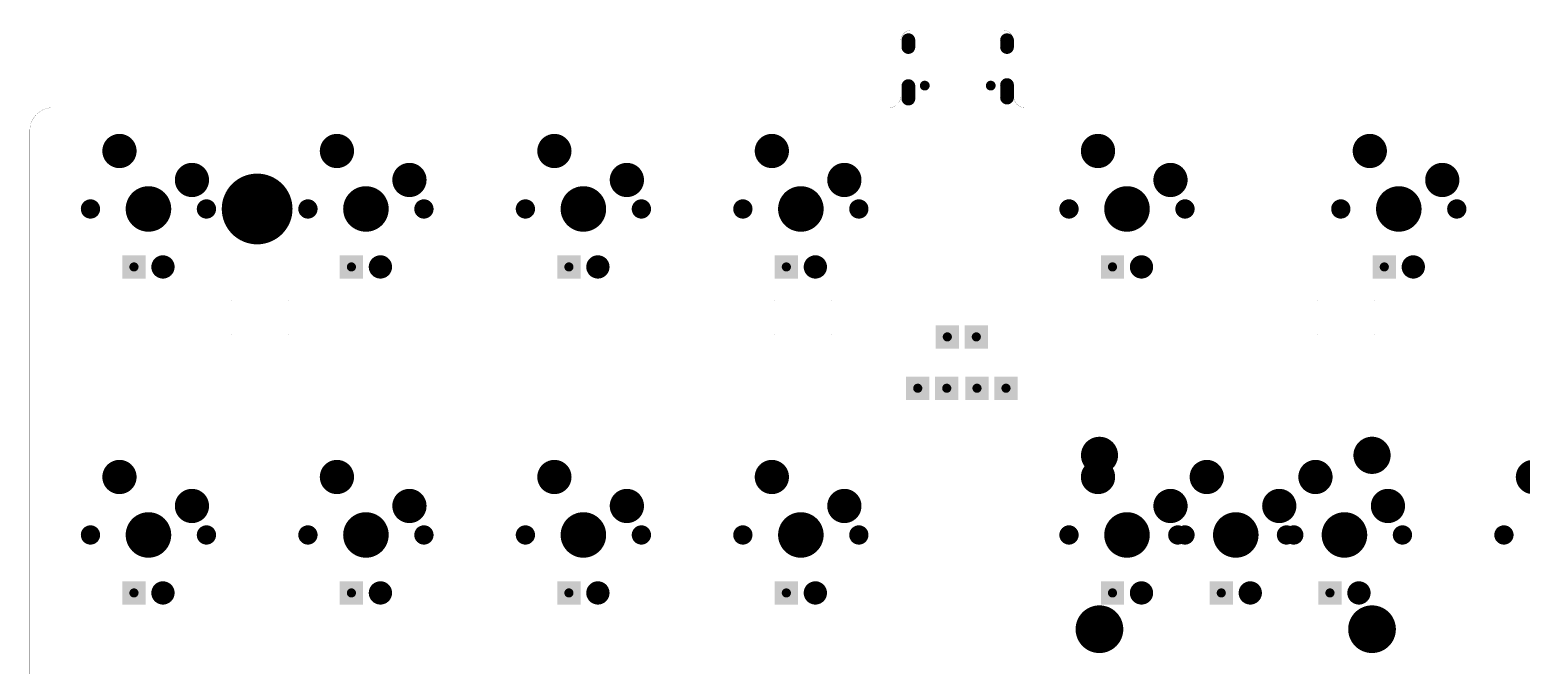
# Model space of a CAD drawing. Extents: x 1105 to 1477, y 972 to 1106.
# Drawn here: x 1105.5 to 1236.1, y 1050.2 to 1105.9 of the extents above; entities that cross this region are included whole.
import ezdxf

# ---------------------------------------------------------------- set-up
doc = ezdxf.new("R2010")
doc.units = 0
doc.layers.get('0').update_dxf_attribs({"linetype": 'CONTINUOUS'})
for name, color, linetype in [('BOTTOMSOLDER', 6, 'CONTINUOUS'), ('KEEPOUTLAYER', 6, 'CONTINUOUS'), ('PADHOLELAYER', 156, 'CONTINUOUS')]:
    doc.layers.add(name, color=color, linetype=linetype)

# ---------------------------------------------------------------- blocks, each defined once
blk = doc.blocks.new('TYPE_C_2_5')
at = {"layer": 'BOTTOMSOLDER', "const_width": 1.2}
for points in [[(-4.32, 1.85), (-4.32, 1.25)], [(4.32, 1.85), (4.32, 1.25)], [(-4.32, -2.17), (-4.32, -3.27)], [(4.32, -2.08), (4.32, -3.18)]]:
    blk.add_lwpolyline(points, dxfattribs=at)
at = {"layer": 'BOTTOMSOLDER'}
for points, const_width in [([(-4.62, 1.85, 1), (-4.02, 1.85, 1)], 0.602), ([(-4.62, 1.25, 1), (-4.02, 1.25, 1)], 0.602), ([(4.02, 1.85, 1), (4.62, 1.85, 1)], 0.602), ([(4.02, 1.25, 1), (4.62, 1.25, 1)], 0.602), ([(-4.62, -2.17, 1), (-4.02, -2.17, 1)], 0.602), ([(-3.1, -2.13, 1), (-2.67, -2.13, 1)], 0.427), ([(2.68, -2.13, 1), (3.11, -2.13, 1)], 0.427), ([(4.02, -2.08, 1), (4.62, -2.08, 1)], 0.602), ([(4.02, -3.18, 1), (4.62, -3.18, 1)], 0.602), ([(-4.62, -3.27, 1), (-4.02, -3.27, 1)], 0.602)]:
    blk.add_lwpolyline(points, format="xyb", close=True, dxfattribs=dict(at, const_width=const_width))
at = {"layer": 'PADHOLELAYER'}
for points, const_width in [([(-4.54, 1.33), (-4.54, 1.78, -1), (-4.09, 1.78), (-4.09, 1.33, -1)], 0.15), ([(4.09, 1.33), (4.09, 1.78, -1), (4.54, 1.78), (4.54, 1.33, -1)], 0.15), ([(-4.54, -3.19), (-4.54, -2.24, -1), (-4.09, -2.24), (-4.09, -3.19, -1)], 0.15), ([(-3.05, -2.13, 1), (-2.72, -2.13, 1)], 0.325), ([(2.73, -2.13, 1), (3.06, -2.13, 1)], 0.325), ([(4.09, -3.1), (4.09, -2.15, -1), (4.54, -2.15), (4.54, -3.1, -1)], 0.15)]:
    blk.add_lwpolyline(points, format="xyb", close=True, dxfattribs=dict(at, const_width=const_width))
blk = doc.blocks.new('MX1UP__8')
at = {"layer": 'BOTTOMSOLDER'}
for points, const_width in [([(-1.78, 5.08, 1), (-0.76, 5.08, 1)], 1.02), ([(-1, 0, 1), (1, 0, 1)], 1.99), ([(-5.5, 0, 1), (-4.66, 0, 1)], 0.85), ([(4.66, 0, 1), (5.5, 0, 1)], 0.85), ([(-4.56, -2.54, 1), (-3.06, -2.54, 1)], 1.5), ([(1.79, -5.08, 1), (3.29, -5.08, 1)], 1.5)]:
    blk.add_lwpolyline(points, format="xyb", close=True, dxfattribs=dict(at, const_width=const_width))
blk.add_solid([(2.29, 6.1), (0.25, 6.1), (2.29, 4.06), (0.25, 4.06)], dxfattribs=at)
at = {"layer": 'PADHOLELAYER'}
for points, const_width in [([(-1.47, 5.08, 1), (-1.07, 5.08, 1)], 0.4), ([(1.07, 5.08, 1), (1.47, 5.08, 1)], 0.4), ([(-1, 0, 1), (1, 0, 1)], 1.99), ([(-5.5, 0, 1), (-4.66, 0, 1)], 0.85), ([(4.66, 0, 1), (5.5, 0, 1)], 0.85), ([(-4.19, -2.54, 1), (-3.43, -2.54, 1)], 0.75), ([(2.16, -5.08, 1), (2.92, -5.08, 1)], 0.75)]:
    blk.add_lwpolyline(points, format="xyb", close=True, dxfattribs=dict(at, const_width=const_width))
blk = doc.blocks.new('MX1UP__12')
at = {"layer": 'BOTTOMSOLDER'}
for points, const_width in [([(-1.78, 5.08, 1), (-0.76, 5.08, 1)], 1.02), ([(-1, 0, 1), (1, 0, 1)], 1.99), ([(-5.5, 0, 1), (-4.66, 0, 1)], 0.85), ([(4.66, 0, 1), (5.5, 0, 1)], 0.85), ([(-4.56, -2.54, 1), (-3.06, -2.54, 1)], 1.5), ([(1.79, -5.08, 1), (3.29, -5.08, 1)], 1.5)]:
    blk.add_lwpolyline(points, format="xyb", close=True, dxfattribs=dict(at, const_width=const_width))
blk.add_solid([(2.29, 6.1), (0.25, 6.1), (2.29, 4.06), (0.25, 4.06)], dxfattribs=at)
at = {"layer": 'PADHOLELAYER'}
for points, const_width in [([(-1.47, 5.08, 1), (-1.07, 5.08, 1)], 0.4), ([(1.07, 5.08, 1), (1.47, 5.08, 1)], 0.4), ([(-1, 0, 1), (1, 0, 1)], 1.99), ([(-5.5, 0, 1), (-4.66, 0, 1)], 0.85), ([(4.66, 0, 1), (5.5, 0, 1)], 0.85), ([(-4.19, -2.54, 1), (-3.43, -2.54, 1)], 0.75), ([(2.16, -5.08, 1), (2.92, -5.08, 1)], 0.75)]:
    blk.add_lwpolyline(points, format="xyb", close=True, dxfattribs=dict(at, const_width=const_width))
blk = doc.blocks.new('MX1UP__14')
at = {"layer": 'BOTTOMSOLDER'}
for points, const_width in [([(-1.78, 5.08, 1), (-0.76, 5.08, 1)], 1.02), ([(-1, 0, 1), (1, 0, 1)], 1.99), ([(-5.5, 0, 1), (-4.66, 0, 1)], 0.85), ([(4.66, 0, 1), (5.5, 0, 1)], 0.85), ([(-4.56, -2.54, 1), (-3.06, -2.54, 1)], 1.5), ([(1.79, -5.08, 1), (3.29, -5.08, 1)], 1.5)]:
    blk.add_lwpolyline(points, format="xyb", close=True, dxfattribs=dict(at, const_width=const_width))
blk.add_solid([(2.29, 6.1), (0.25, 6.1), (2.29, 4.06), (0.25, 4.06)], dxfattribs=at)
at = {"layer": 'PADHOLELAYER'}
for points, const_width in [([(-1.47, 5.08, 1), (-1.07, 5.08, 1)], 0.4), ([(1.07, 5.08, 1), (1.47, 5.08, 1)], 0.4), ([(-1, 0, 1), (1, 0, 1)], 1.99), ([(-5.5, 0, 1), (-4.66, 0, 1)], 0.85), ([(4.66, 0, 1), (5.5, 0, 1)], 0.85), ([(-4.19, -2.54, 1), (-3.43, -2.54, 1)], 0.75), ([(2.16, -5.08, 1), (2.92, -5.08, 1)], 0.75)]:
    blk.add_lwpolyline(points, format="xyb", close=True, dxfattribs=dict(at, const_width=const_width))
blk = doc.blocks.new('____28')
at = {"layer": 'BOTTOMSOLDER'}
for points in [[(-0.25, 0.94), (-2.29, 0.94), (-0.25, -1.09), (-2.29, -1.09)], [(2.29, 0.94), (0.25, 0.94), (2.29, -1.09), (0.25, -1.09)]]:
    blk.add_solid(points, dxfattribs=at)
at = {"layer": 'PADHOLELAYER', "const_width": 0.4}
for points in [[(-1.47, -0.08, 1), (-1.07, -0.08, 1)], [(1.07, -0.08, 1), (1.47, -0.08, 1)]]:
    blk.add_lwpolyline(points, format="xyb", close=True, dxfattribs=at)
blk = doc.blocks.new('____29')
at = {"layer": 'BOTTOMSOLDER'}
for points in [[(-0.25, 0.94), (-2.29, 0.94), (-0.25, -1.09), (-2.29, -1.09)], [(2.29, 0.94), (0.25, 0.94), (2.29, -1.09), (0.25, -1.09)]]:
    blk.add_solid(points, dxfattribs=at)
at = {"layer": 'PADHOLELAYER', "const_width": 0.4}
for points in [[(-1.47, -0.08, 1), (-1.07, -0.08, 1)], [(1.07, -0.08, 1), (1.47, -0.08, 1)]]:
    blk.add_lwpolyline(points, format="xyb", close=True, dxfattribs=at)
blk = doc.blocks.new('____30')
at = {"layer": 'BOTTOMSOLDER'}
for points in [[(-0.25, 0.94), (-2.29, 0.94), (-0.25, -1.09), (-2.29, -1.09)], [(2.29, 0.94), (0.25, 0.94), (2.29, -1.09), (0.25, -1.09)]]:
    blk.add_solid(points, dxfattribs=at)
at = {"layer": 'PADHOLELAYER', "const_width": 0.4}
for points in [[(-1.47, -0.08, 1), (-1.07, -0.08, 1)], [(1.07, -0.08, 1), (1.47, -0.08, 1)]]:
    blk.add_lwpolyline(points, format="xyb", close=True, dxfattribs=at)
blk = doc.blocks.new('MX1UP__138')
at = {"layer": 'BOTTOMSOLDER'}
for points, const_width in [([(-1.78, 5.08, 1), (-0.76, 5.08, 1)], 1.02), ([(-1, 0, 1), (1, 0, 1)], 1.99), ([(-5.5, 0, 1), (-4.66, 0, 1)], 0.85), ([(4.66, 0, 1), (5.5, 0, 1)], 0.85), ([(-4.56, -2.54, 1), (-3.06, -2.54, 1)], 1.5), ([(1.79, -5.08, 1), (3.29, -5.08, 1)], 1.5)]:
    blk.add_lwpolyline(points, format="xyb", close=True, dxfattribs=dict(at, const_width=const_width))
blk.add_solid([(2.29, 6.1), (0.25, 6.1), (2.29, 4.06), (0.25, 4.06)], dxfattribs=at)
at = {"layer": 'PADHOLELAYER'}
for points, const_width in [([(-1.47, 5.08, 1), (-1.07, 5.08, 1)], 0.4), ([(1.07, 5.08, 1), (1.47, 5.08, 1)], 0.4), ([(-1, 0, 1), (1, 0, 1)], 1.99), ([(-5.5, 0, 1), (-4.66, 0, 1)], 0.85), ([(4.66, 0, 1), (5.5, 0, 1)], 0.85), ([(-4.19, -2.54, 1), (-3.43, -2.54, 1)], 0.75), ([(2.16, -5.08, 1), (2.92, -5.08, 1)], 0.75)]:
    blk.add_lwpolyline(points, format="xyb", close=True, dxfattribs=dict(at, const_width=const_width))
blk = doc.blocks.new('MX1UP__158')
at = {"layer": 'BOTTOMSOLDER'}
for points, const_width in [([(-1.78, 5.08, 1), (-0.76, 5.08, 1)], 1.02), ([(-1, 0, 1), (1, 0, 1)], 1.99), ([(-5.5, 0, 1), (-4.66, 0, 1)], 0.85), ([(4.66, 0, 1), (5.5, 0, 1)], 0.85), ([(-4.56, -2.54, 1), (-3.06, -2.54, 1)], 1.5), ([(1.79, -5.08, 1), (3.29, -5.08, 1)], 1.5)]:
    blk.add_lwpolyline(points, format="xyb", close=True, dxfattribs=dict(at, const_width=const_width))
blk.add_solid([(2.29, 6.1), (0.25, 6.1), (2.29, 4.06), (0.25, 4.06)], dxfattribs=at)
at = {"layer": 'PADHOLELAYER'}
for points, const_width in [([(-1.47, 5.08, 1), (-1.07, 5.08, 1)], 0.4), ([(1.07, 5.08, 1), (1.47, 5.08, 1)], 0.4), ([(-1, 0, 1), (1, 0, 1)], 1.99), ([(-5.5, 0, 1), (-4.66, 0, 1)], 0.85), ([(4.66, 0, 1), (5.5, 0, 1)], 0.85), ([(-4.19, -2.54, 1), (-3.43, -2.54, 1)], 0.75), ([(2.16, -5.08, 1), (2.92, -5.08, 1)], 0.75)]:
    blk.add_lwpolyline(points, format="xyb", close=True, dxfattribs=dict(at, const_width=const_width))
blk = doc.blocks.new('MX1UP__169')
at = {"layer": 'BOTTOMSOLDER'}
for points, const_width in [([(-1.78, 5.08, 1), (-0.76, 5.08, 1)], 1.02), ([(-1, 0, 1), (1, 0, 1)], 1.99), ([(-5.5, 0, 1), (-4.66, 0, 1)], 0.85), ([(4.66, 0, 1), (5.5, 0, 1)], 0.85), ([(-4.56, -2.54, 1), (-3.06, -2.54, 1)], 1.5), ([(1.79, -5.08, 1), (3.29, -5.08, 1)], 1.5)]:
    blk.add_lwpolyline(points, format="xyb", close=True, dxfattribs=dict(at, const_width=const_width))
blk.add_solid([(2.29, 6.1), (0.25, 6.1), (2.29, 4.06), (0.25, 4.06)], dxfattribs=at)
at = {"layer": 'PADHOLELAYER'}
for points, const_width in [([(-1.47, 5.08, 1), (-1.07, 5.08, 1)], 0.4), ([(1.07, 5.08, 1), (1.47, 5.08, 1)], 0.4), ([(-1, 0, 1), (1, 0, 1)], 1.99), ([(-5.5, 0, 1), (-4.66, 0, 1)], 0.85), ([(4.66, 0, 1), (5.5, 0, 1)], 0.85), ([(-4.19, -2.54, 1), (-3.43, -2.54, 1)], 0.75), ([(2.16, -5.08, 1), (2.92, -5.08, 1)], 0.75)]:
    blk.add_lwpolyline(points, format="xyb", close=True, dxfattribs=dict(at, const_width=const_width))
blk = doc.blocks.new('MX1UP__187')
at = {"layer": 'BOTTOMSOLDER'}
for points, const_width in [([(-1.78, 5.08, 1), (-0.76, 5.08, 1)], 1.02), ([(-1, 0, 1), (1, 0, 1)], 1.99), ([(-5.5, 0, 1), (-4.66, 0, 1)], 0.85), ([(4.66, 0, 1), (5.5, 0, 1)], 0.85), ([(-4.56, -2.54, 1), (-3.06, -2.54, 1)], 1.5), ([(1.79, -5.08, 1), (3.29, -5.08, 1)], 1.5)]:
    blk.add_lwpolyline(points, format="xyb", close=True, dxfattribs=dict(at, const_width=const_width))
blk.add_solid([(2.29, 6.1), (0.25, 6.1), (2.29, 4.06), (0.25, 4.06)], dxfattribs=at)
at = {"layer": 'PADHOLELAYER'}
for points, const_width in [([(-1.47, 5.08, 1), (-1.07, 5.08, 1)], 0.4), ([(1.07, 5.08, 1), (1.47, 5.08, 1)], 0.4), ([(-1, 0, 1), (1, 0, 1)], 1.99), ([(-5.5, 0, 1), (-4.66, 0, 1)], 0.85), ([(4.66, 0, 1), (5.5, 0, 1)], 0.85), ([(-4.19, -2.54, 1), (-3.43, -2.54, 1)], 0.75), ([(2.16, -5.08, 1), (2.92, -5.08, 1)], 0.75)]:
    blk.add_lwpolyline(points, format="xyb", close=True, dxfattribs=dict(at, const_width=const_width))
blk = doc.blocks.new('MX1UP__214')
at = {"layer": 'BOTTOMSOLDER'}
for points, const_width in [([(-1.78, 5.08, 1), (-0.76, 5.08, 1)], 1.02), ([(-1, 0, 1), (1, 0, 1)], 1.99), ([(-5.5, 0, 1), (-4.66, 0, 1)], 0.85), ([(4.66, 0, 1), (5.5, 0, 1)], 0.85), ([(-4.56, -2.54, 1), (-3.06, -2.54, 1)], 1.5), ([(1.79, -5.08, 1), (3.29, -5.08, 1)], 1.5)]:
    blk.add_lwpolyline(points, format="xyb", close=True, dxfattribs=dict(at, const_width=const_width))
blk.add_solid([(2.29, 6.1), (0.25, 6.1), (2.29, 4.06), (0.25, 4.06)], dxfattribs=at)
at = {"layer": 'PADHOLELAYER'}
for points, const_width in [([(-1.47, 5.08, 1), (-1.07, 5.08, 1)], 0.4), ([(1.07, 5.08, 1), (1.47, 5.08, 1)], 0.4), ([(-1, 0, 1), (1, 0, 1)], 1.99), ([(-5.5, 0, 1), (-4.66, 0, 1)], 0.85), ([(4.66, 0, 1), (5.5, 0, 1)], 0.85), ([(-4.19, -2.54, 1), (-3.43, -2.54, 1)], 0.75), ([(2.16, -5.08, 1), (2.92, -5.08, 1)], 0.75)]:
    blk.add_lwpolyline(points, format="xyb", close=True, dxfattribs=dict(at, const_width=const_width))
blk = doc.blocks.new('MX1UP__216')
at = {"layer": 'BOTTOMSOLDER'}
for points, const_width in [([(-1.78, 5.08, 1), (-0.76, 5.08, 1)], 1.02), ([(-1, 0, 1), (1, 0, 1)], 1.99), ([(-5.5, 0, 1), (-4.66, 0, 1)], 0.85), ([(4.66, 0, 1), (5.5, 0, 1)], 0.85), ([(-4.56, -2.54, 1), (-3.06, -2.54, 1)], 1.5), ([(1.79, -5.08, 1), (3.29, -5.08, 1)], 1.5)]:
    blk.add_lwpolyline(points, format="xyb", close=True, dxfattribs=dict(at, const_width=const_width))
blk.add_solid([(2.29, 6.1), (0.25, 6.1), (2.29, 4.06), (0.25, 4.06)], dxfattribs=at)
at = {"layer": 'PADHOLELAYER'}
for points, const_width in [([(-1.47, 5.08, 1), (-1.07, 5.08, 1)], 0.4), ([(1.07, 5.08, 1), (1.47, 5.08, 1)], 0.4), ([(-1, 0, 1), (1, 0, 1)], 1.99), ([(-5.5, 0, 1), (-4.66, 0, 1)], 0.85), ([(4.66, 0, 1), (5.5, 0, 1)], 0.85), ([(-4.19, -2.54, 1), (-3.43, -2.54, 1)], 0.75), ([(2.16, -5.08, 1), (2.92, -5.08, 1)], 0.75)]:
    blk.add_lwpolyline(points, format="xyb", close=True, dxfattribs=dict(at, const_width=const_width))
blk = doc.blocks.new('MX1UP__218')
at = {"layer": 'BOTTOMSOLDER'}
for points, const_width in [([(-1.78, 5.08, 1), (-0.76, 5.08, 1)], 1.02), ([(-1, 0, 1), (1, 0, 1)], 1.99), ([(-5.5, 0, 1), (-4.66, 0, 1)], 0.85), ([(4.66, 0, 1), (5.5, 0, 1)], 0.85), ([(-4.56, -2.54, 1), (-3.06, -2.54, 1)], 1.5), ([(1.79, -5.08, 1), (3.29, -5.08, 1)], 1.5)]:
    blk.add_lwpolyline(points, format="xyb", close=True, dxfattribs=dict(at, const_width=const_width))
blk.add_solid([(2.29, 6.1), (0.25, 6.1), (2.29, 4.06), (0.25, 4.06)], dxfattribs=at)
at = {"layer": 'PADHOLELAYER'}
for points, const_width in [([(-1.47, 5.08, 1), (-1.07, 5.08, 1)], 0.4), ([(1.07, 5.08, 1), (1.47, 5.08, 1)], 0.4), ([(-1, 0, 1), (1, 0, 1)], 1.99), ([(-5.5, 0, 1), (-4.66, 0, 1)], 0.85), ([(4.66, 0, 1), (5.5, 0, 1)], 0.85), ([(-4.19, -2.54, 1), (-3.43, -2.54, 1)], 0.75), ([(2.16, -5.08, 1), (2.92, -5.08, 1)], 0.75)]:
    blk.add_lwpolyline(points, format="xyb", close=True, dxfattribs=dict(at, const_width=const_width))
blk = doc.blocks.new('MX1UP__220')
at = {"layer": 'BOTTOMSOLDER'}
for points, const_width in [([(-1.78, 5.08, 1), (-0.76, 5.08, 1)], 1.02), ([(-1, 0, 1), (1, 0, 1)], 1.99), ([(-5.5, 0, 1), (-4.66, 0, 1)], 0.85), ([(4.66, 0, 1), (5.5, 0, 1)], 0.85), ([(-4.56, -2.54, 1), (-3.06, -2.54, 1)], 1.5), ([(1.79, -5.08, 1), (3.29, -5.08, 1)], 1.5)]:
    blk.add_lwpolyline(points, format="xyb", close=True, dxfattribs=dict(at, const_width=const_width))
blk.add_solid([(2.29, 6.1), (0.25, 6.1), (2.29, 4.06), (0.25, 4.06)], dxfattribs=at)
at = {"layer": 'PADHOLELAYER'}
for points, const_width in [([(-1.47, 5.08, 1), (-1.07, 5.08, 1)], 0.4), ([(1.07, 5.08, 1), (1.47, 5.08, 1)], 0.4), ([(-1, 0, 1), (1, 0, 1)], 1.99), ([(-5.5, 0, 1), (-4.66, 0, 1)], 0.85), ([(4.66, 0, 1), (5.5, 0, 1)], 0.85), ([(-4.19, -2.54, 1), (-3.43, -2.54, 1)], 0.75), ([(2.16, -5.08, 1), (2.92, -5.08, 1)], 0.75)]:
    blk.add_lwpolyline(points, format="xyb", close=True, dxfattribs=dict(at, const_width=const_width))
blk = doc.blocks.new('MX1UP__221')
at = {"layer": 'BOTTOMSOLDER'}
for points, const_width in [([(-1.78, 5.08, 1), (-0.76, 5.08, 1)], 1.02), ([(-1, 0, 1), (1, 0, 1)], 1.99), ([(-5.5, 0, 1), (-4.66, 0, 1)], 0.85), ([(4.66, 0, 1), (5.5, 0, 1)], 0.85), ([(-4.56, -2.54, 1), (-3.06, -2.54, 1)], 1.5), ([(1.79, -5.08, 1), (3.29, -5.08, 1)], 1.5)]:
    blk.add_lwpolyline(points, format="xyb", close=True, dxfattribs=dict(at, const_width=const_width))
blk.add_solid([(2.29, 6.1), (0.25, 6.1), (2.29, 4.06), (0.25, 4.06)], dxfattribs=at)
at = {"layer": 'PADHOLELAYER'}
for points, const_width in [([(-1.47, 5.08, 1), (-1.07, 5.08, 1)], 0.4), ([(1.07, 5.08, 1), (1.47, 5.08, 1)], 0.4), ([(-1, 0, 1), (1, 0, 1)], 1.99), ([(-5.5, 0, 1), (-4.66, 0, 1)], 0.85), ([(4.66, 0, 1), (5.5, 0, 1)], 0.85), ([(-4.19, -2.54, 1), (-3.43, -2.54, 1)], 0.75), ([(2.16, -5.08, 1), (2.92, -5.08, 1)], 0.75)]:
    blk.add_lwpolyline(points, format="xyb", close=True, dxfattribs=dict(at, const_width=const_width))
blk = doc.blocks.new('MX1UP__222')
at = {"layer": 'BOTTOMSOLDER'}
for points, const_width in [([(-1.78, 5.08, 1), (-0.76, 5.08, 1)], 1.02), ([(-1, 0, 1), (1, 0, 1)], 1.99), ([(-5.5, 0, 1), (-4.66, 0, 1)], 0.85), ([(4.66, 0, 1), (5.5, 0, 1)], 0.85), ([(-4.56, -2.54, 1), (-3.06, -2.54, 1)], 1.5), ([(1.79, -5.08, 1), (3.29, -5.08, 1)], 1.5)]:
    blk.add_lwpolyline(points, format="xyb", close=True, dxfattribs=dict(at, const_width=const_width))
blk.add_solid([(2.29, 6.1), (0.25, 6.1), (2.29, 4.06), (0.25, 4.06)], dxfattribs=at)
at = {"layer": 'PADHOLELAYER'}
for points, const_width in [([(-1.47, 5.08, 1), (-1.07, 5.08, 1)], 0.4), ([(1.07, 5.08, 1), (1.47, 5.08, 1)], 0.4), ([(-1, 0, 1), (1, 0, 1)], 1.99), ([(-5.5, 0, 1), (-4.66, 0, 1)], 0.85), ([(4.66, 0, 1), (5.5, 0, 1)], 0.85), ([(-4.19, -2.54, 1), (-3.43, -2.54, 1)], 0.75), ([(2.16, -5.08, 1), (2.92, -5.08, 1)], 0.75)]:
    blk.add_lwpolyline(points, format="xyb", close=True, dxfattribs=dict(at, const_width=const_width))
blk = doc.blocks.new('RGB_WS2812B_229')
at = {"layer": 'PADHOLELAYER'}
for points in [[(-2.5, 1.52), (-2.5, 1.52), (-2.5, 1.52), (-2.5, 1.52)], [(2.5, 1.52), (2.5, 1.52), (2.5, 1.52), (2.5, 1.52)], [(-2.5, -1.52), (-2.5, -1.52), (-2.5, -1.52), (-2.5, -1.52)], [(2.5, -1.52), (2.5, -1.52), (2.5, -1.52), (2.5, -1.52)]]:
    blk.add_lwpolyline(points, close=True, dxfattribs=at)
blk = doc.blocks.new('RGB_WS2812B_230')
at = {"layer": 'PADHOLELAYER'}
for points in [[(-2.5, 1.52), (-2.5, 1.52), (-2.5, 1.52), (-2.5, 1.52)], [(2.5, 1.52), (2.5, 1.52), (2.5, 1.52), (2.5, 1.52)], [(-2.5, -1.52), (-2.5, -1.52), (-2.5, -1.52), (-2.5, -1.52)], [(2.5, -1.52), (2.5, -1.52), (2.5, -1.52), (2.5, -1.52)]]:
    blk.add_lwpolyline(points, close=True, dxfattribs=at)
blk = doc.blocks.new('RGB_WS2812B_231')
at = {"layer": 'PADHOLELAYER'}
for points in [[(-2.5, 1.52), (-2.5, 1.52), (-2.5, 1.52), (-2.5, 1.52)], [(2.5, 1.52), (2.5, 1.52), (2.5, 1.52), (2.5, 1.52)], [(-2.5, -1.52), (-2.5, -1.52), (-2.5, -1.52), (-2.5, -1.52)], [(2.5, -1.52), (2.5, -1.52), (2.5, -1.52), (2.5, -1.52)]]:
    blk.add_lwpolyline(points, close=True, dxfattribs=at)
blk = doc.blocks.new('MX1UP__247')
at = {"layer": 'BOTTOMSOLDER'}
for points, const_width in [([(-1.78, 5.08, 1), (-0.76, 5.08, 1)], 1.02), ([(-1, 0, 1), (1, 0, 1)], 1.99), ([(-5.5, 0, 1), (-4.66, 0, 1)], 0.85), ([(4.66, 0, 1), (5.5, 0, 1)], 0.85), ([(-4.56, -2.54, 1), (-3.06, -2.54, 1)], 1.5), ([(1.79, -5.08, 1), (3.29, -5.08, 1)], 1.5)]:
    blk.add_lwpolyline(points, format="xyb", close=True, dxfattribs=dict(at, const_width=const_width))
blk.add_solid([(2.29, 6.1), (0.25, 6.1), (2.29, 4.06), (0.25, 4.06)], dxfattribs=at)
at = {"layer": 'PADHOLELAYER'}
for points, const_width in [([(-1.47, 5.08, 1), (-1.07, 5.08, 1)], 0.4), ([(1.07, 5.08, 1), (1.47, 5.08, 1)], 0.4), ([(-1, 0, 1), (1, 0, 1)], 1.99), ([(-5.5, 0, 1), (-4.66, 0, 1)], 0.85), ([(4.66, 0, 1), (5.5, 0, 1)], 0.85), ([(-4.19, -2.54, 1), (-3.43, -2.54, 1)], 0.75), ([(2.16, -5.08, 1), (2.92, -5.08, 1)], 0.75)]:
    blk.add_lwpolyline(points, format="xyb", close=True, dxfattribs=dict(at, const_width=const_width))

msp = doc.modelspace()

# ---------------------------------------------------------------- linework, layer by layer
at = {"layer": 'BOTTOMSOLDER'}
for points, const_width in [([(1123.82, 1090.16, 1), (1126.92, 1090.16, 1)], 3.1), ([(1198.35, 1068.57, 1), (1199.97, 1068.57, 1)], 1.63), ([(1222.22, 1068.57, 1), (1223.85, 1068.57, 1)], 1.63), ([(1198.11, 1053.33, 1), (1200.2, 1053.33, 1)], 2.09), ([(1221.99, 1053.33, 1), (1224.08, 1053.33, 1)], 2.09)]:
    msp.add_lwpolyline(points, format="xyb", close=True, dxfattribs=dict(at, const_width=const_width))
at = {"layer": 'KEEPOUTLAYER', "const_width": 0.0127}
for points in [[(1181.74, 1104.85, -0.414214), (1182.74, 1105.85)], [(1190.64, 1105.85, -0.414214), (1191.64, 1104.85)], [(1181.74, 1100.04, -0.414214), (1180.74, 1099.04)], [(1192.64, 1099.04, -0.414214), (1191.64, 1100.04)], [(1105.46, 1097.04, -0.414214), (1107.46, 1099.04)]]:
    msp.add_lwpolyline(points, format="xyb", dxfattribs=at)
for points in [[(1182.74, 1105.85), (1190.64, 1105.85)], [(1181.74, 1100.04), (1181.74, 1104.85)], [(1191.64, 1100.04), (1191.64, 1104.85)], [(1107.46, 1099.04), (1180.74, 1099.04)], [(1192.64, 1099.04), (1475.46, 1099.04)], [(1105.46, 978.51), (1105.46, 1097.04)]]:
    msp.add_lwpolyline(points, dxfattribs=at)
at = {"layer": 'KEEPOUTLAYER'}
for points, const_width in [([(1182.74, 1105.85, 1), (1182.74, 1105.85, 1)], 0.00635), ([(1182.74, 1105.85, 1), (1182.74, 1105.85, 1)], 0.00635), ([(1190.64, 1105.85, 1), (1190.64, 1105.85, 1)], 0.00635), ([(1190.64, 1105.85, 1), (1190.64, 1105.85, 1)], 0.00635), ([(1181.74, 1104.85, 1), (1181.74, 1104.85, 1)], 0.00635), ([(1181.74, 1104.85, 1), (1181.74, 1104.85, 1)], 0.00635), ([(1191.64, 1104.85, 1), (1191.64, 1104.85, 1)], 0.00635), ([(1191.64, 1104.85, 1), (1191.64, 1104.85, 1)], 0.00635), ([(1181.74, 1100.04, 1), (1181.74, 1100.04, 1)], 0.00635), ([(1181.74, 1100.04, 1), (1181.74, 1100.04, 1)], 0.00635), ([(1191.64, 1100.04, 1), (1191.64, 1100.04, 1)], 0.00635), ([(1191.64, 1100.04, 1), (1191.64, 1100.04, 1)], 0.00635), ([(1107.46, 1099.04, 1), (1107.47, 1099.04, 1)], 0.00635), ([(1107.46, 1099.04, 1), (1107.47, 1099.04, 1)], 0.00635), ([(1180.74, 1099.04, 1), (1180.74, 1099.04, 1)], 0.00635), ([(1180.74, 1099.04, 1), (1180.74, 1099.04, 1)], 0.00635), ([(1192.64, 1099.04, 1), (1192.64, 1099.04, 1)], 0.00635), ([(1192.64, 1099.04, 1), (1192.64, 1099.04, 1)], 0.00635), ([(1105.46, 1097.04, 1), (1105.47, 1097.04, 1)], 0.00635), ([(1105.46, 1097.04, 1), (1105.47, 1097.04, 1)], 0.00635), ([(1174.99, 1090.16, 1), (1171.01, 1090.16, 1)], 0.0127), ([(1203.56, 1090.16, 1), (1199.58, 1090.16, 1)], 0.0127), ([(1171, 1090.16, 1), (1171.01, 1090.16, 1)], 0.00635), ([(1174.98, 1090.16, 1), (1174.99, 1090.16, 1)], 0.00635), ([(1199.58, 1090.16, 1), (1199.59, 1090.16, 1)], 0.00635), ([(1203.56, 1090.16, 1), (1203.57, 1090.16, 1)], 0.00635)]:
    msp.add_lwpolyline(points, format="xyb", close=True, dxfattribs=dict(at, const_width=const_width))
at = {"layer": 'PADHOLELAYER'}
for points, const_width in [([(1124.43, 1091.1), (1126.31, 1091.1, -1), (1126.31, 1089.22), (1124.43, 1089.22, -1)], 0.625), ([(1198.4, 1068.57, 1), (1199.92, 1068.57, 1)], 1.52), ([(1222.27, 1068.57, 1), (1223.8, 1068.57, 1)], 1.52), ([(1198.16, 1053.33, 1), (1200.15, 1053.33, 1)], 1.99), ([(1222.04, 1053.33, 1), (1224.03, 1053.33, 1)], 1.99)]:
    msp.add_lwpolyline(points, format="xyb", close=True, dxfattribs=dict(at, const_width=const_width))

# ---------------------------------------------------------------- block references
msp.add_blockref('TYPE_C_2_5', (1186.74, 1103.1))
at = {"rotation": 180}
for name, p in [('MX1UP__221', (1115.85, 1090.16)), ('MX1UP__220', (1134.9, 1090.16)), ('MX1UP__247', (1153.95, 1090.16)), ('MX1UP__222', (1173, 1090.16)), ('MX1UP__158', (1201.57, 1090.16)), ('MX1UP__187', (1225.38, 1090.16)), ('RGB_WS2812B_229', (1125.65, 1080.64)), ('RGB_WS2812B_230', (1173.2, 1080.64)), ('RGB_WS2812B_231', (1220.74, 1080.64)), ('____28', (1187.1, 1078.87)), ('____29', (1184.51, 1074.37)), ('____30', (1189.7, 1074.37)), ('MX1UP__216', (1115.85, 1061.59)), ('MX1UP__214', (1134.9, 1061.59)), ('MX1UP__218', (1153.95, 1061.59)), ('MX1UP__14', (1173, 1061.59)), ('MX1UP__12', (1201.57, 1061.59)), ('MX1UP__8', (1211.1, 1061.59)), ('MX1UP__169', (1220.62, 1061.59)), ('MX1UP__138', (1239.67, 1061.59))]:
    msp.add_blockref(name, p, dxfattribs=at)

doc.saveas('drawing.dxf')
